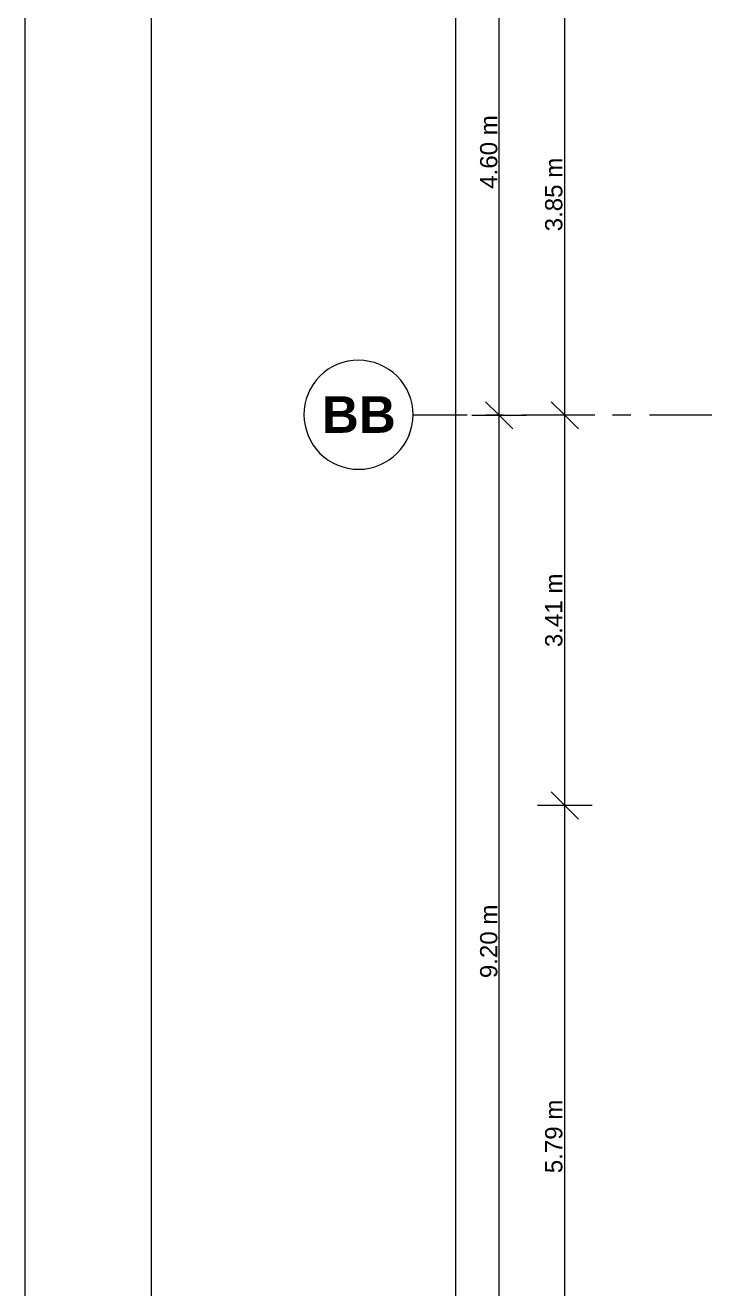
# Model space of a CAD drawing. Header units: metres. Extents: x 39 to 278, y -7 to 151.
# Drawn here: x 39.24 to 45.18, y 36.08 to 47.12 of the extents above; entities that cross this region are included whole.
import ezdxf

# ---------------------------------------------------------------- set-up
doc = ezdxf.new("R2010")
doc.units = ezdxf.units.M
doc.layers.add('HVAC - Ductos', color=5, linetype='Continuous', lineweight=50)
doc.layers.add('PDF_Geometry', color=7, linetype='Continuous', true_color=0xaaaaaa)
doc.layers.add('PDF_Text', color=7, linetype='Continuous')
doc.layers.add('pie de plano', color=7, linetype='Continuous')
doc.styles.add('PDF Helvetica', font='')
doc.styles.add('PDF Helvetica Bold', font='')
doc.styles.get('PDF Helvetica').set_extended_font_data('Helvetica')
doc.styles.get('PDF Helvetica Bold').set_extended_font_data('Helvetica', bold=True)

msp = doc.modelspace()

# ---------------------------------------------------------------- linework, layer by layer
at = {"layer": 'HVAC - Ductos', "color": 252, "lineweight": 0, "true_color": 0x939598}
for points in [[(43.002, 11.278), (43.002, 48.555)], [(43.382, 11.278), (43.382, 16.114), (43.382, 25.317), (43.382, 34.516), (43.382, 43.715), (43.382, 48.555)], [(43.717, 19.382), (43.955, 19.382), (43.955, 25.317), (43.955, 26.532), (43.955, 28.361), (43.955, 31.569), (43.955, 33.398), (43.955, 34.516), (43.955, 40.305), (43.955, 43.715), (43.955, 47.565), (43.955, 48.555)], [(43.263, 43.834), (43.382, 43.715), (43.501, 43.596)], [(43.836, 43.834), (43.955, 43.715), (44.074, 43.596)], [(43.144, 43.715), (43.382, 43.715), (43.62, 43.715)], [(44.193, 43.715), (43.955, 43.715), (43.717, 43.715)], [(43.836, 40.424), (43.955, 40.305), (44.074, 40.186)], [(44.193, 40.305), (43.955, 40.305), (43.717, 40.305)]]:
    msp.add_lwpolyline(points, dxfattribs=at)
at = {"layer": 'PDF_Geometry', "lineweight": 0}
msp.add_lwpolyline([(42.154, 44.196, 0.418295), (41.677, 43.72, 0.414661), (42.154, 43.243, 0.411022), (42.63, 43.72, 0.414665)], format="xyb", close=True, dxfattribs=at)
at = {"layer": 'PDF_Geometry', "color": 252, "lineweight": 0, "true_color": 0x939598}
for points in [[(43.102, 43.715), (42.626, 43.715)], [(43.419, 43.715), (43.263, 43.715)], [(44.216, 43.715), (43.579, 43.715)]]:
    msp.add_lwpolyline(points, dxfattribs=at)
at = {"layer": 'PDF_Geometry', "lineweight": 0}
for points in [[(44.532, 43.715), (44.372, 43.715)], [(45.165, 43.715), (44.693, 43.715)], [(46.265, 43.715), (45.165, 43.715)]]:
    msp.add_lwpolyline(points, dxfattribs=at)
at = {"layer": 'pie de plano', "lineweight": 0}
msp.add_lwpolyline([(129.247, 53.256), (129.247, -6.745), (39.243, -6.745), (39.243, 53.256)], close=True, dxfattribs=at)
msp.add_lwpolyline([(128.77, 52.445), (40.343, 52.445), (40.343, -6.08), (128.77, -6.08)], dxfattribs=at)

# ---------------------------------------------------------------- texts
at = {"layer": 'PDF_Text', "color": 252, "lineweight": 0, "true_color": 0x939598, "char_height": 0.1506, "attachment_point": 4, "rotation": 90, "style": 'PDF Helvetica'}
for s, insert in [('4.60 m', (43.291, 45.695)), ('3.85 m', (43.859, 45.323)), ('3.41 m', (43.859, 41.689)), ('9.20 m', (43.291, 38.796)), ('5.79 m', (43.859, 37.091))]:
    msp.add_mtext(s, dxfattribs=dict(at, insert=insert))
at = {"layer": 'PDF_Text', "color": 253, "lineweight": 0, "true_color": 0xaaaaaa, "insert": (41.833, 43.722), "char_height": 0.3202, "attachment_point": 4, "style": 'PDF Helvetica Bold'}
msp.add_mtext('BB', dxfattribs=at)

doc.saveas('drawing.dxf')
